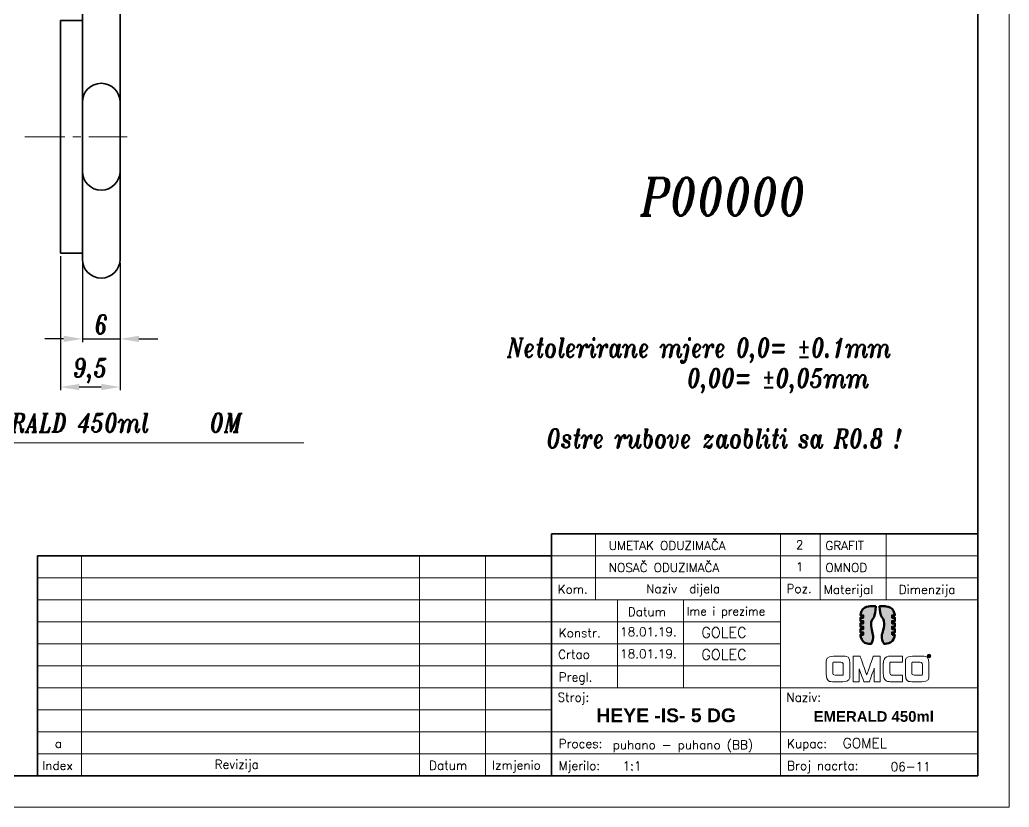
# Model space of a CAD drawing. Header units: millimetres. Extents: x 82 to 468, y 72 to 492.
# Drawn here: x 221.4 to 378.8, y 72 to 197.3 of the extents above; entities that cross this region are included whole.
import ezdxf

# ---------------------------------------------------------------- set-up
doc = ezdxf.new("R2010")
doc.units = ezdxf.units.MM
doc.header["$LTSCALE"] = 0.2
doc.linetypes.add('CENTER', pattern=[50.8, 31.75, -6.35, 6.35, -6.35])
doc.layers.get('0').update_dxf_attribs({"lineweight": 15})
for name, color, linetype, lineweight in [('1', 1, 'CENTER', 15), ('3', 3, 'Continuous', 35), ('4', 5, 'Continuous', 50)]:
    doc.layers.add(name, color=color, linetype=linetype, lineweight=lineweight)
doc.styles.add('ITALICT', font='italict', dxfattribs={"width": 0.8, "height": 3})
doc.styles.add('ROMANS', font='romans.shx')
doc.dimstyles.new('ISO-25', dxfattribs={"dimtxt": 3, "dimasz": 3, "dimexe": 0.5, "dimexo": 0.5, "dimgap": 0.8, "dimtad": 1, "dimtxsty": 'ITALICT', "dimcen": 2.5, "dimazin": 2, "dimtm": 1e-09, "dimtfac": 0.7, "dimtmove": 0, "dimatfit": 3, "dimfxl": 1, "dimarcsym": 0})

# ---------------------------------------------------------------- blocks, each defined once
blk = doc.blocks.new('*D29')
at = {"color": 0, "lineweight": -2}
for p, q in [((231.4, 158.66), (231.4, 146.04)), ((237.4, 158.66), (237.4, 146.04)), ((228.4, 146.54), (225.4, 146.54)), ((231.4, 146.54), (237.4, 146.54)), ((240.4, 146.54), (243.4, 146.54))]:
    blk.add_line(p, q, dxfattribs=at)
at = {"color": 0}
for points in [[(228.4, 147.04), (228.4, 146.04), (231.4, 146.54)], [(240.4, 147.04), (240.4, 146.04), (237.4, 146.54)]]:
    blk.add_solid(points, dxfattribs=at)
at = {"layer": 'Defpoints', "color": 0}
for p in [(231.4, 159.16), (237.4, 159.16), (237.4, 146.54)]:
    blk.add_point(p, dxfattribs=at)
at = {"color": 0, "insert": (234.4, 148.84), "char_height": 3, "attachment_point": 5, "style": 'ITALICT'}
blk.add_mtext('6', dxfattribs=at)
blk = doc.blocks.new('*D30')
at = {"color": 0, "lineweight": -2}
for p, q in [((227.9, 159.71), (227.9, 138.38)), ((237.4, 158.66), (237.4, 138.38)), ((234.4, 138.88), (230.9, 138.88))]:
    blk.add_line(p, q, dxfattribs=at)
at = {"color": 0}
for points in [[(230.9, 139.38), (230.9, 138.38), (227.9, 138.88)], [(234.4, 139.38), (234.4, 138.38), (237.4, 138.88)]]:
    blk.add_solid(points, dxfattribs=at)
at = {"layer": 'Defpoints', "color": 0}
for p in [(227.9, 160.21), (237.4, 159.16), (227.9, 138.88)]:
    blk.add_point(p, dxfattribs=at)
at = {"color": 0, "insert": (232.65, 141.47), "char_height": 3, "attachment_point": 5, "style": 'ITALICT'}
blk.add_mtext('9,5', dxfattribs=at)

msp = doc.modelspace()

# ---------------------------------------------------------------- hatches: boundary and pattern name
at = {"layer": '4'}
h = msp.add_hatch(color=142, dxfattribs=at)
edge = h.paths.add_edge_path()
edge.add_spline(control_points=[(356.863, 100.887), (356.854, 100.998), (356.849, 101.114), (356.849, 101.233), (356.849, 101.233), (356.849, 101.986), (357.512, 102.187), (357.584, 103.993)], knot_values=[0.9494043, 0.9494043, 0.9494043, 0.9494043, 0.952381, 0.952381, 0.952381, 0.9761905, 1, 1, 1, 1], degree=3, periodic=0)
edge.add_spline(control_points=[(357.584, 103.993), (357.584, 103.993), (357.393, 103.993), (357.202, 103.993)], knot_values=[0, 0, 0, 0, 0.0238095, 0.0238095, 0.0238095, 0.0238095], degree=3, periodic=0)
edge.add_spline(control_points=[(357.202, 103.993), (357.011, 103.993), (356.82, 103.993), (356.82, 103.993), (356.82, 103.993), (356.78, 103.993), (356.713, 103.989)], knot_values=[0.0238095, 0.0238095, 0.0238095, 0.0238095, 0.047619, 0.047619, 0.047619, 0.0535718, 0.0535718, 0.0535718, 0.0535718], degree=3, periodic=0)
edge.add_spline(control_points=[(356.713, 103.989), (356.646, 103.985), (356.553, 103.977), (356.448, 103.962)], knot_values=[0.0535718, 0.0535718, 0.0535718, 0.0535718, 0.059524, 0.059524, 0.059524, 0.059524], degree=3, periodic=0)
edge.add_spline(control_points=[(356.448, 103.962), (356.395, 103.954), (356.34, 103.944), (356.282, 103.932)], knot_values=[0.059524, 0.059524, 0.059524, 0.059524, 0.0625002, 0.0625002, 0.0625002, 0.0625002], degree=3, periodic=0)
edge.add_spline(control_points=[(356.282, 103.932), (356.197, 103.914), (356.108, 103.89), (356.022, 103.859)], knot_values=[0.0625002, 0.0625002, 0.0625002, 0.0625002, 0.0669644, 0.0669644, 0.0669644, 0.0669644], degree=3, periodic=0)
edge.add_spline(control_points=[(356.022, 103.859), (355.965, 103.839), (355.909, 103.815), (355.856, 103.788)], knot_values=[0.0669644, 0.0669644, 0.0669644, 0.0669644, 0.0699405, 0.0699405, 0.0699405, 0.0699405], degree=3, periodic=0)
edge.add_spline(control_points=[(355.856, 103.788), (355.829, 103.774), (355.778, 103.745), (355.73, 103.712), (355.707, 103.694)], knot_values=[0.0699405, 0.0699405, 0.0699405, 0.0699405, 0.0714286, 0.0729166, 0.0729166, 0.0729166, 0.0729166], degree=3, periodic=0)
edge.add_spline(control_points=[(355.707, 103.694), (355.662, 103.66), (355.62, 103.621), (355.581, 103.58)], knot_values=[0.0729166, 0.0729166, 0.0729166, 0.0729166, 0.0758928, 0.0758928, 0.0758928, 0.0758928], degree=3, periodic=0)
edge.add_spline(control_points=[(355.581, 103.58), (355.543, 103.538), (355.507, 103.494), (355.475, 103.447)], knot_values=[0.0758928, 0.0758928, 0.0758928, 0.0758928, 0.0788689, 0.0788689, 0.0788689, 0.0788689], degree=3, periodic=0)
edge.add_spline(control_points=[(355.475, 103.447), (355.443, 103.4), (355.414, 103.35), (355.388, 103.299)], knot_values=[0.0788689, 0.0788689, 0.0788689, 0.0788689, 0.081845, 0.081845, 0.081845, 0.081845], degree=3, periodic=0)
edge.add_spline(control_points=[(355.388, 103.299), (355.348, 103.222), (355.315, 103.141), (355.287, 103.057)], knot_values=[0.081845, 0.081845, 0.081845, 0.081845, 0.0863092, 0.0863092, 0.0863092, 0.0863092], degree=3, periodic=0)
edge.add_spline(control_points=[(355.287, 103.057), (355.249, 102.946), (355.22, 102.83), (355.198, 102.715)], knot_values=[0.0863092, 0.0863092, 0.0863092, 0.0863092, 0.0922615, 0.0922615, 0.0922615, 0.0922615], degree=3, periodic=0)
edge.add_spline(control_points=[(355.198, 102.715), (355.187, 102.657), (355.177, 102.6), (355.169, 102.543)], knot_values=[0.0922615, 0.0922615, 0.0922615, 0.0922615, 0.0952381, 0.0952381, 0.0952381, 0.0952381], degree=3, periodic=0)
edge.add_spline(control_points=[(355.169, 102.543), (355.169, 102.543), (355.169, 102.543), (355.606, 102.543), (355.606, 102.543)], knot_values=[0.0952381, 0.0952381, 0.0952381, 0.0952381, 0.1190476, 0.1428571, 0.1428571, 0.1428571, 0.1428571], degree=3, periodic=0)
edge.add_spline(control_points=[(355.606, 102.543), (355.606, 102.543), (355.606, 102.543), (355.606, 102.177), (355.606, 102.177)], knot_values=[0.1428571, 0.1428571, 0.1428571, 0.1428571, 0.1666667, 0.1904762, 0.1904762, 0.1904762, 0.1904762], degree=3, periodic=0)
edge.add_spline(control_points=[(355.606, 102.177), (355.606, 102.177), (355.606, 102.177), (355.148, 102.177), (355.148, 102.177)], knot_values=[0.1904762, 0.1904762, 0.1904762, 0.1904762, 0.2142857, 0.2380952, 0.2380952, 0.2380952, 0.2380952], degree=3, periodic=0)
edge.add_spline(control_points=[(355.148, 102.177), (355.148, 102.177), (355.148, 102.177), (355.148, 101.639), (355.148, 101.639)], knot_values=[0.2380952, 0.2380952, 0.2380952, 0.2380952, 0.2619048, 0.2857143, 0.2857143, 0.2857143, 0.2857143], degree=3, periodic=0)
edge.add_spline(control_points=[(355.148, 101.639), (355.148, 101.639), (355.148, 101.639), (355.606, 101.639), (355.606, 101.639)], knot_values=[0.2857143, 0.2857143, 0.2857143, 0.2857143, 0.3095238, 0.3333333, 0.3333333, 0.3333333, 0.3333333], degree=3, periodic=0)
edge.add_spline(control_points=[(355.606, 101.639), (355.606, 101.639), (355.606, 101.639), (355.606, 101.273), (355.606, 101.273)], knot_values=[0.3333333, 0.3333333, 0.3333333, 0.3333333, 0.3571429, 0.3809524, 0.3809524, 0.3809524, 0.3809524], degree=3, periodic=0)
edge.add_spline(control_points=[(355.606, 101.273), (355.606, 101.273), (355.606, 101.273), (355.148, 101.273), (355.148, 101.273)], knot_values=[0.3809524, 0.3809524, 0.3809524, 0.3809524, 0.4047619, 0.4285714, 0.4285714, 0.4285714, 0.4285714], degree=3, periodic=0)
edge.add_spline(control_points=[(355.148, 101.273), (355.148, 101.273), (355.148, 101.273), (355.148, 100.735), (355.148, 100.735)], knot_values=[0.4285714, 0.4285714, 0.4285714, 0.4285714, 0.452381, 0.4761905, 0.4761905, 0.4761905, 0.4761905], degree=3, periodic=0)
edge.add_spline(control_points=[(355.148, 100.735), (355.148, 100.735), (355.148, 100.735), (355.606, 100.735), (355.606, 100.735)], knot_values=[0.4761905, 0.4761905, 0.4761905, 0.4761905, 0.5, 0.5238095, 0.5238095, 0.5238095, 0.5238095], degree=3, periodic=0)
edge.add_spline(control_points=[(355.606, 100.735), (355.606, 100.735), (355.606, 100.735), (355.606, 100.369), (355.606, 100.369)], knot_values=[0.5238095, 0.5238095, 0.5238095, 0.5238095, 0.547619, 0.5714286, 0.5714286, 0.5714286, 0.5714286], degree=3, periodic=0)
edge.add_spline(control_points=[(355.606, 100.369), (355.606, 100.369), (355.606, 100.369), (355.148, 100.369), (355.148, 100.369)], knot_values=[0.5714286, 0.5714286, 0.5714286, 0.5714286, 0.5952381, 0.6190476, 0.6190476, 0.6190476, 0.6190476], degree=3, periodic=0)
edge.add_spline(control_points=[(355.148, 100.369), (355.148, 100.369), (355.148, 100.369), (355.148, 99.831), (355.148, 99.831)], knot_values=[0.6190476, 0.6190476, 0.6190476, 0.6190476, 0.6428571, 0.6666667, 0.6666667, 0.6666667, 0.6666667], degree=3, periodic=0)
edge.add_spline(control_points=[(355.148, 99.831), (355.148, 99.831), (355.148, 99.831), (355.606, 99.831), (355.606, 99.831)], knot_values=[0.6666667, 0.6666667, 0.6666667, 0.6666667, 0.6904762, 0.7142857, 0.7142857, 0.7142857, 0.7142857], degree=3, periodic=0)
edge.add_spline(control_points=[(355.606, 99.831), (355.606, 99.831), (355.606, 99.831), (355.606, 99.465), (355.606, 99.465)], knot_values=[0.7142857, 0.7142857, 0.7142857, 0.7142857, 0.7380952, 0.7619048, 0.7619048, 0.7619048, 0.7619048], degree=3, periodic=0)
edge.add_spline(control_points=[(355.606, 99.465), (355.606, 99.465), (355.606, 99.465), (355.165, 99.465), (355.165, 99.465), (355.165, 99.465), (355.17, 99.422), (355.183, 99.352)], knot_values=[0.7619048, 0.7619048, 0.7619048, 0.7619048, 0.7857143, 0.8095238, 0.8095238, 0.8095238, 0.8154765, 0.8154765, 0.8154765, 0.8154765], degree=3, periodic=0)
edge.add_spline(control_points=[(355.183, 99.352), (355.195, 99.281), (355.216, 99.184), (355.247, 99.075)], knot_values=[0.8154765, 0.8154765, 0.8154765, 0.8154765, 0.8214288, 0.8214288, 0.8214288, 0.8214288], degree=3, periodic=0)
edge.add_spline(control_points=[(355.247, 99.075), (355.263, 99.021), (355.281, 98.963), (355.302, 98.905)], knot_values=[0.8214288, 0.8214288, 0.8214288, 0.8214288, 0.8244049, 0.8244049, 0.8244049, 0.8244049], degree=3, periodic=0)
edge.add_spline(control_points=[(355.302, 98.905), (355.334, 98.818), (355.373, 98.729), (355.42, 98.645)], knot_values=[0.8244049, 0.8244049, 0.8244049, 0.8244049, 0.8288691, 0.8288691, 0.8288691, 0.8288691], degree=3, periodic=0)
edge.add_spline(control_points=[(355.42, 98.645), (355.451, 98.589), (355.486, 98.535), (355.525, 98.485)], knot_values=[0.8288691, 0.8288691, 0.8288691, 0.8288691, 0.8318453, 0.8318453, 0.8318453, 0.8318453], degree=3, periodic=0)
edge.add_spline(control_points=[(355.525, 98.485), (355.545, 98.46), (355.585, 98.412), (355.63, 98.369), (355.654, 98.349)], knot_values=[0.8318453, 0.8318453, 0.8318453, 0.8318453, 0.8333333, 0.8348214, 0.8348214, 0.8348214, 0.8348214], degree=3, periodic=0)
edge.add_spline(control_points=[(355.654, 98.349), (355.701, 98.309), (355.751, 98.273), (355.803, 98.242)], knot_values=[0.8348214, 0.8348214, 0.8348214, 0.8348214, 0.8377975, 0.8377975, 0.8377975, 0.8377975], degree=3, periodic=0)
edge.add_spline(control_points=[(355.803, 98.242), (355.855, 98.211), (355.91, 98.184), (355.965, 98.16)], knot_values=[0.8377975, 0.8377975, 0.8377975, 0.8377975, 0.8407737, 0.8407737, 0.8407737, 0.8407737], degree=3, periodic=0)
edge.add_spline(control_points=[(355.965, 98.16), (356.02, 98.137), (356.076, 98.117), (356.132, 98.101)], knot_values=[0.8407737, 0.8407737, 0.8407737, 0.8407737, 0.8437498, 0.8437498, 0.8437498, 0.8437498], degree=3, periodic=0)
edge.add_spline(control_points=[(356.132, 98.101), (356.215, 98.076), (356.296, 98.058), (356.372, 98.046)], knot_values=[0.8437498, 0.8437498, 0.8437498, 0.8437498, 0.848214, 0.848214, 0.848214, 0.848214], degree=3, periodic=0)
edge.add_spline(control_points=[(356.372, 98.046), (356.473, 98.029), (356.564, 98.021), (356.633, 98.018)], knot_values=[0.848214, 0.848214, 0.848214, 0.848214, 0.8541663, 0.8541663, 0.8541663, 0.8541663], degree=3, periodic=0)
edge.add_spline(control_points=[(356.633, 98.018), (356.667, 98.016), (356.696, 98.015), (356.719, 98.015)], knot_values=[0.8541663, 0.8541663, 0.8541663, 0.8541663, 0.8571429, 0.8571429, 0.8571429, 0.8571429], degree=3, periodic=0)
edge.add_spline(control_points=[(356.719, 98.015), (356.719, 98.015), (356.719, 98.015), (356.854, 98.015), (356.854, 98.015)], knot_values=[0.8571429, 0.8571429, 0.8571429, 0.8571429, 0.8809524, 0.9047614, 0.9047614, 0.9047614, 0.9047614], degree=3, periodic=0)
edge.add_spline(control_points=[(356.854, 98.015), (356.854, 98.015), (356.854, 98.015), (356.854, 98.015), (356.854, 98.015), (356.859, 98.022), (356.868, 98.036)], knot_values=[0.9047614, 0.9047614, 0.9047614, 0.9047614, 0.9047619, 0.9047619, 0.9047619, 0.9077385, 0.9077385, 0.9077385, 0.9077385], degree=3, periodic=0)
edge.add_spline(control_points=[(356.868, 98.036), (356.885, 98.064), (356.918, 98.117), (356.955, 98.191)], knot_values=[0.9077385, 0.9077385, 0.9077385, 0.9077385, 0.9136908, 0.9136908, 0.9136908, 0.9136908], degree=3, periodic=0)
edge.add_spline(control_points=[(356.955, 98.191), (356.993, 98.264), (357.035, 98.359), (357.072, 98.468)], knot_values=[0.9136908, 0.9136908, 0.9136908, 0.9136908, 0.919643, 0.919643, 0.919643, 0.919643], degree=3, periodic=0)
edge.add_spline(control_points=[(357.072, 98.468), (357.1, 98.549), (357.125, 98.64), (357.144, 98.736)], knot_values=[0.919643, 0.919643, 0.919643, 0.919643, 0.9241072, 0.9241072, 0.9241072, 0.9241072], degree=3, periodic=0)
edge.add_spline(control_points=[(357.144, 98.736), (357.156, 98.8), (357.165, 98.867), (357.169, 98.935)], knot_values=[0.9241072, 0.9241072, 0.9241072, 0.9241072, 0.9270834, 0.9270834, 0.9270834, 0.9270834], degree=3, periodic=0)
edge.add_spline(control_points=[(357.169, 98.935), (357.171, 98.97), (357.173, 99.005), (357.173, 99.04)], knot_values=[0.9270834, 0.9270834, 0.9270834, 0.9270834, 0.9285714, 0.9285714, 0.9285714, 0.9285714], degree=3, periodic=0)
edge.add_spline(control_points=[(357.173, 99.04), (357.172, 99.075), (357.171, 99.111), (357.169, 99.147)], knot_values=[0.9285714, 0.9285714, 0.9285714, 0.9285714, 0.9300595, 0.9300595, 0.9300595, 0.9300595], degree=3, periodic=0)
edge.add_spline(control_points=[(357.169, 99.147), (357.164, 99.22), (357.155, 99.294), (357.142, 99.37)], knot_values=[0.9300595, 0.9300595, 0.9300595, 0.9300595, 0.9330356, 0.9330356, 0.9330356, 0.9330356], degree=3, periodic=0)
edge.add_spline(control_points=[(357.142, 99.37), (357.124, 99.485), (357.098, 99.604), (357.07, 99.73)], knot_values=[0.9330356, 0.9330356, 0.9330356, 0.9330356, 0.9374998, 0.9374998, 0.9374998, 0.9374998], degree=3, periodic=0)
edge.add_spline(control_points=[(357.07, 99.73), (357.032, 99.897), (356.989, 100.075), (356.951, 100.267)], knot_values=[0.9374998, 0.9374998, 0.9374998, 0.9374998, 0.9434521, 0.9434521, 0.9434521, 0.9434521], degree=3, periodic=0)
edge.add_spline(control_points=[(356.951, 100.267), (356.914, 100.459), (356.881, 100.665), (356.863, 100.887)], knot_values=[0.9434521, 0.9434521, 0.9434521, 0.9434521, 0.9494043, 0.9494043, 0.9494043, 0.9494043], degree=3, periodic=0)
h = msp.add_hatch(color=253, dxfattribs=at)
edge = h.paths.add_edge_path()
edge.add_spline(control_points=[(360.182, 100.735), (360.182, 100.735), (360.182, 100.735), (360.64, 100.735), (360.64, 100.735)], knot_values=[0.2380952, 0.2380952, 0.2380952, 0.2380952, 0.2619048, 0.2857143, 0.2857143, 0.2857143, 0.2857143], degree=3, periodic=0)
edge.add_spline(control_points=[(360.64, 100.735), (360.64, 100.735), (360.64, 100.735), (360.64, 101.273), (360.64, 101.273)], knot_values=[0.2857143, 0.2857143, 0.2857143, 0.2857143, 0.3095238, 0.3333333, 0.3333333, 0.3333333, 0.3333333], degree=3, periodic=0)
edge.add_spline(control_points=[(360.64, 101.273), (360.64, 101.273), (360.64, 101.273), (360.182, 101.273), (360.182, 101.273)], knot_values=[0.3333333, 0.3333333, 0.3333333, 0.3333333, 0.3571429, 0.3809524, 0.3809524, 0.3809524, 0.3809524], degree=3, periodic=0)
edge.add_spline(control_points=[(360.182, 101.273), (360.182, 101.273), (360.182, 101.273), (360.182, 101.639), (360.182, 101.639)], knot_values=[0.3809524, 0.3809524, 0.3809524, 0.3809524, 0.4047619, 0.4285714, 0.4285714, 0.4285714, 0.4285714], degree=3, periodic=0)
edge.add_spline(control_points=[(360.182, 101.639), (360.182, 101.639), (360.182, 101.639), (360.64, 101.639), (360.64, 101.639)], knot_values=[0.4285714, 0.4285714, 0.4285714, 0.4285714, 0.452381, 0.4761905, 0.4761905, 0.4761905, 0.4761905], degree=3, periodic=0)
edge.add_spline(control_points=[(360.64, 101.639), (360.64, 101.639), (360.64, 101.639), (360.64, 102.177), (360.64, 102.177)], knot_values=[0.4761905, 0.4761905, 0.4761905, 0.4761905, 0.5, 0.5238095, 0.5238095, 0.5238095, 0.5238095], degree=3, periodic=0)
edge.add_spline(control_points=[(360.64, 102.177), (360.64, 102.177), (360.64, 102.177), (360.182, 102.177), (360.182, 102.177)], knot_values=[0.5238095, 0.5238095, 0.5238095, 0.5238095, 0.547619, 0.5714286, 0.5714286, 0.5714286, 0.5714286], degree=3, periodic=0)
edge.add_spline(control_points=[(360.182, 102.177), (360.182, 102.177), (360.182, 102.177), (360.182, 102.543), (360.182, 102.543)], knot_values=[0.5714286, 0.5714286, 0.5714286, 0.5714286, 0.5952381, 0.6190476, 0.6190476, 0.6190476, 0.6190476], degree=3, periodic=0)
edge.add_spline(control_points=[(360.182, 102.543), (360.182, 102.543), (360.182, 102.543), (360.622, 102.543), (360.622, 102.543), (360.622, 102.543), (360.617, 102.586), (360.604, 102.656)], knot_values=[0.6190476, 0.6190476, 0.6190476, 0.6190476, 0.6428571, 0.6666667, 0.6666667, 0.6666667, 0.6726194, 0.6726194, 0.6726194, 0.6726194], degree=3, periodic=0)
edge.add_spline(control_points=[(360.604, 102.656), (360.591, 102.726), (360.57, 102.823), (360.539, 102.931)], knot_values=[0.6726194, 0.6726194, 0.6726194, 0.6726194, 0.6785717, 0.6785717, 0.6785717, 0.6785717], degree=3, periodic=0)
edge.add_spline(control_points=[(360.539, 102.931), (360.523, 102.985), (360.505, 103.042), (360.483, 103.1)], knot_values=[0.6785717, 0.6785717, 0.6785717, 0.6785717, 0.6815478, 0.6815478, 0.6815478, 0.6815478], degree=3, periodic=0)
edge.add_spline(control_points=[(360.483, 103.1), (360.451, 103.186), (360.412, 103.275), (360.365, 103.359)], knot_values=[0.6815478, 0.6815478, 0.6815478, 0.6815478, 0.686012, 0.686012, 0.686012, 0.686012], degree=3, periodic=0)
edge.add_spline(control_points=[(360.365, 103.359), (360.333, 103.415), (360.298, 103.469), (360.26, 103.519)], knot_values=[0.686012, 0.686012, 0.686012, 0.686012, 0.6889881, 0.6889881, 0.6889881, 0.6889881], degree=3, periodic=0)
edge.add_spline(control_points=[(360.26, 103.519), (360.24, 103.544), (360.199, 103.592), (360.154, 103.634), (360.131, 103.655)], knot_values=[0.6889881, 0.6889881, 0.6889881, 0.6889881, 0.6904762, 0.6919643, 0.6919643, 0.6919643, 0.6919643], degree=3, periodic=0)
edge.add_spline(control_points=[(360.131, 103.655), (360.084, 103.695), (360.034, 103.731), (359.982, 103.762)], knot_values=[0.6919643, 0.6919643, 0.6919643, 0.6919643, 0.6949404, 0.6949404, 0.6949404, 0.6949404], degree=3, periodic=0)
edge.add_spline(control_points=[(359.982, 103.762), (359.93, 103.793), (359.876, 103.821), (359.821, 103.844)], knot_values=[0.6949404, 0.6949404, 0.6949404, 0.6949404, 0.6979165, 0.6979165, 0.6979165, 0.6979165], degree=3, periodic=0)
edge.add_spline(control_points=[(359.821, 103.844), (359.766, 103.868), (359.71, 103.888), (359.655, 103.905)], knot_values=[0.6979165, 0.6979165, 0.6979165, 0.6979165, 0.7008926, 0.7008926, 0.7008926, 0.7008926], degree=3, periodic=0)
edge.add_spline(control_points=[(359.655, 103.905), (359.572, 103.93), (359.491, 103.948), (359.415, 103.961)], knot_values=[0.7008926, 0.7008926, 0.7008926, 0.7008926, 0.7053568, 0.7053568, 0.7053568, 0.7053568], degree=3, periodic=0)
edge.add_spline(control_points=[(359.415, 103.961), (359.314, 103.978), (359.224, 103.987), (359.155, 103.99)], knot_values=[0.7053568, 0.7053568, 0.7053568, 0.7053568, 0.7113091, 0.7113091, 0.7113091, 0.7113091], degree=3, periodic=0)
edge.add_spline(control_points=[(359.155, 103.99), (359.121, 103.992), (359.092, 103.993), (359.069, 103.993)], knot_values=[0.7113091, 0.7113091, 0.7113091, 0.7113091, 0.7142857, 0.7142857, 0.7142857, 0.7142857], degree=3, periodic=0)
edge.add_spline(control_points=[(359.069, 103.993), (359.069, 103.993), (359.069, 103.993), (358.204, 103.993), (358.204, 103.993), (358.204, 103.993), (358.206, 103.936), (358.212, 103.844)], knot_values=[0.7142857, 0.7142857, 0.7142857, 0.7142857, 0.7380952, 0.7619048, 0.7619048, 0.7619048, 0.7678575, 0.7678575, 0.7678575, 0.7678575], degree=3, periodic=0)
edge.add_spline(control_points=[(358.212, 103.844), (358.219, 103.751), (358.229, 103.623), (358.245, 103.479)], knot_values=[0.7678575, 0.7678575, 0.7678575, 0.7678575, 0.7738098, 0.7738098, 0.7738098, 0.7738098], degree=3, periodic=0)
edge.add_spline(control_points=[(358.245, 103.479), (358.253, 103.407), (358.262, 103.33), (358.273, 103.253)], knot_values=[0.7738098, 0.7738098, 0.7738098, 0.7738098, 0.7767859, 0.7767859, 0.7767859, 0.7767859], degree=3, periodic=0)
edge.add_spline(control_points=[(358.273, 103.253), (358.296, 103.098), (358.324, 102.938), (358.362, 102.793)], knot_values=[0.7767859, 0.7767859, 0.7767859, 0.7767859, 0.7827382, 0.7827382, 0.7827382, 0.7827382], degree=3, periodic=0)
edge.add_spline(control_points=[(358.362, 102.793), (358.38, 102.72), (358.411, 102.616), (358.447, 102.527), (358.46, 102.499)], knot_values=[0.7827382, 0.7827382, 0.7827382, 0.7827382, 0.7857143, 0.7872024, 0.7872024, 0.7872024, 0.7872024], degree=3, periodic=0)
edge.add_spline(control_points=[(358.46, 102.499), (358.485, 102.442), (358.512, 102.39), (358.54, 102.341)], knot_values=[0.7872024, 0.7872024, 0.7872024, 0.7872024, 0.7901785, 0.7901785, 0.7901785, 0.7901785], degree=3, periodic=0)
edge.add_spline(control_points=[(358.54, 102.341), (358.581, 102.269), (358.625, 102.203), (358.668, 102.137)], knot_values=[0.7901785, 0.7901785, 0.7901785, 0.7901785, 0.7946427, 0.7946427, 0.7946427, 0.7946427], degree=3, periodic=0)
edge.add_spline(control_points=[(358.857, 101.78), (358.837, 101.836), (358.814, 101.887), (358.789, 101.935)], knot_values=[0.7991069, 0.7991069, 0.7991069, 0.7991069, 0.802083, 0.802083, 0.802083, 0.802083], degree=3, periodic=0)
edge.add_spline(control_points=[(358.907, 101.595), (358.894, 101.663), (358.877, 101.724), (358.857, 101.78)], knot_values=[0.802083, 0.802083, 0.802083, 0.802083, 0.8050591, 0.8050591, 0.8050591, 0.8050591], degree=3, periodic=0)
edge.add_spline(control_points=[(358.935, 101.367), (358.93, 101.451), (358.921, 101.527), (358.907, 101.595)], knot_values=[0.8050591, 0.8050591, 0.8050591, 0.8050591, 0.8080353, 0.8080353, 0.8080353, 0.8080353], degree=3, periodic=0)
edge.add_spline(control_points=[(358.937, 101.149), (358.939, 101.203), (358.939, 101.233), (358.939, 101.233), (358.939, 101.28), (358.938, 101.325), (358.935, 101.367)], knot_values=[0.8080353, 0.8080353, 0.8080353, 0.8080353, 0.813988, 0.813988, 0.813988, 0.8154765, 0.8154765, 0.8154765, 0.8154765], degree=3, periodic=0)
edge.add_spline(control_points=[(358.937, 101.149), (358.932, 101.042), (358.917, 100.838), (358.871, 100.587)], knot_values=[0.8154765, 0.8154765, 0.8154765, 0.8154765, 0.8273811, 0.8273811, 0.8273811, 0.8273811], degree=3, periodic=0)
edge.add_spline(control_points=[(358.871, 100.587), (358.849, 100.461), (358.803, 100.254), (358.735, 100.034), (358.712, 99.959)], knot_values=[0.8273811, 0.8273811, 0.8273811, 0.8273811, 0.8333333, 0.8363095, 0.8363095, 0.8363095, 0.8363095], degree=3, periodic=0)
edge.add_spline(control_points=[(358.712, 99.959), (358.678, 99.847), (358.643, 99.73), (358.614, 99.608)], knot_values=[0.8363095, 0.8363095, 0.8363095, 0.8363095, 0.8407737, 0.8407737, 0.8407737, 0.8407737], degree=3, periodic=0)
edge.add_spline(control_points=[(358.614, 99.608), (358.595, 99.527), (358.579, 99.444), (358.568, 99.358)], knot_values=[0.8407737, 0.8407737, 0.8407737, 0.8407737, 0.8437498, 0.8437498, 0.8437498, 0.8437498], degree=3, periodic=0)
edge.add_spline(control_points=[(358.568, 99.358), (358.557, 99.272), (358.552, 99.183), (358.553, 99.092)], knot_values=[0.8437498, 0.8437498, 0.8437498, 0.8437498, 0.8467259, 0.8467259, 0.8467259, 0.8467259], degree=3, periodic=0)
edge.add_spline(control_points=[(358.553, 99.092), (358.555, 99.001), (358.564, 98.906), (358.582, 98.809)], knot_values=[0.8467259, 0.8467259, 0.8467259, 0.8467259, 0.8497021, 0.8497021, 0.8497021, 0.8497021], degree=3, periodic=0)
edge.add_spline(control_points=[(358.582, 98.809), (358.601, 98.712), (358.629, 98.611), (358.669, 98.507)], knot_values=[0.8497021, 0.8497021, 0.8497021, 0.8497021, 0.8526782, 0.8526782, 0.8526782, 0.8526782], degree=3, periodic=0)
edge.add_spline(control_points=[(358.669, 98.507), (358.708, 98.403), (358.76, 98.296), (358.825, 98.185)], knot_values=[0.8526782, 0.8526782, 0.8526782, 0.8526782, 0.8556543, 0.8556543, 0.8556543, 0.8556543], degree=3, periodic=0)
edge.add_spline(control_points=[(358.825, 98.185), (358.858, 98.129), (358.894, 98.073), (358.934, 98.015)], knot_values=[0.8556543, 0.8556543, 0.8556543, 0.8556543, 0.8571429, 0.8571429, 0.8571429, 0.8571429], degree=3, periodic=0)
edge.add_spline(control_points=[(358.934, 98.015), (358.934, 98.015), (358.934, 98.015), (358.978, 98.015), (358.978, 98.015)], knot_values=[0.8571429, 0.8571429, 0.8571429, 0.8571429, 0.8809524, 0.9047614, 0.9047614, 0.9047614, 0.9047614], degree=3, periodic=0)
edge.add_spline(control_points=[(358.978, 98.015), (358.978, 98.015), (358.978, 98.015), (358.978, 98.015), (358.978, 98.015), (359.019, 98.015), (359.085, 98.019)], knot_values=[0.9047614, 0.9047614, 0.9047614, 0.9047614, 0.9047619, 0.9047619, 0.9047619, 0.9107146, 0.9107146, 0.9107146, 0.9107146], degree=3, periodic=0)
edge.add_spline(control_points=[(359.085, 98.019), (359.152, 98.023), (359.245, 98.031), (359.35, 98.046)], knot_values=[0.9107146, 0.9107146, 0.9107146, 0.9107146, 0.9166669, 0.9166669, 0.9166669, 0.9166669], degree=3, periodic=0)
edge.add_spline(control_points=[(359.35, 98.046), (359.403, 98.054), (359.459, 98.064), (359.516, 98.076)], knot_values=[0.9166669, 0.9166669, 0.9166669, 0.9166669, 0.919643, 0.919643, 0.919643, 0.919643], degree=3, periodic=0)
edge.add_spline(control_points=[(359.516, 98.076), (359.601, 98.094), (359.69, 98.118), (359.775, 98.149)], knot_values=[0.919643, 0.919643, 0.919643, 0.919643, 0.9241072, 0.9241072, 0.9241072, 0.9241072], degree=3, periodic=0)
edge.add_spline(control_points=[(359.775, 98.149), (359.833, 98.169), (359.888, 98.193), (359.941, 98.22)], knot_values=[0.9241072, 0.9241072, 0.9241072, 0.9241072, 0.9270834, 0.9270834, 0.9270834, 0.9270834], degree=3, periodic=0)
edge.add_spline(control_points=[(359.941, 98.22), (359.968, 98.234), (360.019, 98.263), (360.066, 98.296), (360.089, 98.314)], knot_values=[0.9270834, 0.9270834, 0.9270834, 0.9270834, 0.9285714, 0.9300595, 0.9300595, 0.9300595, 0.9300595], degree=3, periodic=0)
edge.add_spline(control_points=[(360.089, 98.314), (360.135, 98.348), (360.176, 98.387), (360.215, 98.428)], knot_values=[0.9300595, 0.9300595, 0.9300595, 0.9300595, 0.9330356, 0.9330356, 0.9330356, 0.9330356], degree=3, periodic=0)
edge.add_spline(control_points=[(360.215, 98.428), (360.253, 98.47), (360.288, 98.514), (360.32, 98.561)], knot_values=[0.9330356, 0.9330356, 0.9330356, 0.9330356, 0.9360118, 0.9360118, 0.9360118, 0.9360118], degree=3, periodic=0)
edge.add_spline(control_points=[(360.32, 98.561), (360.352, 98.608), (360.38, 98.658), (360.406, 98.709)], knot_values=[0.9360118, 0.9360118, 0.9360118, 0.9360118, 0.9389879, 0.9389879, 0.9389879, 0.9389879], degree=3, periodic=0)
edge.add_spline(control_points=[(360.406, 98.709), (360.445, 98.786), (360.478, 98.867), (360.506, 98.951)], knot_values=[0.9389879, 0.9389879, 0.9389879, 0.9389879, 0.9434521, 0.9434521, 0.9434521, 0.9434521], degree=3, periodic=0)
edge.add_spline(control_points=[(360.506, 98.951), (360.543, 99.062), (360.571, 99.178), (360.593, 99.293)], knot_values=[0.9434521, 0.9434521, 0.9434521, 0.9434521, 0.9494043, 0.9494043, 0.9494043, 0.9494043], degree=3, periodic=0)
edge.add_spline(control_points=[(360.593, 99.293), (360.604, 99.351), (360.613, 99.408), (360.621, 99.465)], knot_values=[0.9494043, 0.9494043, 0.9494043, 0.9494043, 0.952381, 0.952381, 0.952381, 0.952381], degree=3, periodic=0)
edge.add_spline(control_points=[(360.621, 99.465), (360.621, 99.465), (360.621, 99.465), (360.182, 99.465), (360.182, 99.465), (360.182, 99.465), (360.182, 99.556), (360.182, 99.648)], knot_values=[0.952381, 0.952381, 0.952381, 0.952381, 0.9761905, 1, 1, 1, 1.0238095, 1.0238095, 1.0238095, 1.0238095], degree=3, periodic=0)
edge.add_spline(control_points=[(360.182, 99.648), (360.182, 99.74), (360.182, 99.831), (360.182, 99.831)], knot_values=[0.0238095, 0.0238095, 0.0238095, 0.0238095, 0.047619, 0.047619, 0.047619, 0.047619], degree=3, periodic=0)
edge.add_spline(control_points=[(360.182, 99.831), (360.182, 99.831), (360.182, 99.831), (360.64, 99.831), (360.64, 99.831)], knot_values=[0.047619, 0.047619, 0.047619, 0.047619, 0.0714286, 0.0952381, 0.0952381, 0.0952381, 0.0952381], degree=3, periodic=0)
edge.add_spline(control_points=[(360.64, 99.831), (360.64, 99.831), (360.64, 99.831), (360.64, 100.369), (360.64, 100.369)], knot_values=[0.0952381, 0.0952381, 0.0952381, 0.0952381, 0.1190476, 0.1428571, 0.1428571, 0.1428571, 0.1428571], degree=3, periodic=0)
edge.add_spline(control_points=[(360.64, 100.369), (360.64, 100.369), (360.64, 100.369), (360.182, 100.369), (360.182, 100.369)], knot_values=[0.1428571, 0.1428571, 0.1428571, 0.1428571, 0.1666667, 0.1904762, 0.1904762, 0.1904762, 0.1904762], degree=3, periodic=0)
edge.add_spline(control_points=[(360.182, 100.369), (360.182, 100.369), (360.182, 100.369), (360.182, 100.735), (360.182, 100.735)], knot_values=[0.1904762, 0.1904762, 0.1904762, 0.1904762, 0.2142857, 0.2380952, 0.2380952, 0.2380952, 0.2380952], degree=3, periodic=0)

# ---------------------------------------------------------------- linework, layer by layer
for p, q in [((378.823, 72.02), (378.823, 492.02)), ((266.612, 130.024), (190.063, 130.024)), ((313.034, 115.52), (313.034, 105.02)), ((342.434, 115.52), (342.434, 77.02)), ((348.734, 115.52), (348.734, 105.02)), ((359.234, 115.52), (359.234, 105.02)), ((231.245, 112.02), (231.245, 77.02)), ((285.034, 112.02), (285.034, 77.02)), ((295.534, 112.02), (295.534, 77.02)), ((306.034, 112.02), (373.823, 112.02)), ((224.245, 108.52), (373.823, 108.52)), ((373.823, 105.02), (224.245, 105.02)), ((316.534, 105.02), (316.534, 91.02)), ((327.034, 105.02), (327.034, 91.02)), ((224.245, 101.52), (342.434, 101.52)), ((224.245, 98.02), (342.434, 98.02)), ((224.245, 94.52), (342.434, 94.52)), ((224.245, 91.02), (373.823, 91.02)), ((306.034, 87.52), (224.245, 87.52)), ((224.245, 84.02), (373.823, 84.02)), ((224.245, 80.52), (373.823, 80.52)), ((81.823, 72.02), (378.823, 72.02))]:
    msp.add_line(p, q)
for points, knots in [([(352.341, 91.995), (352.341, 91.995), (350.803, 91.995), (350.803, 91.995), (350.803, 91.995), (350.672, 91.995), (349.733, 92.05), (349.733, 93.189), (349.733, 93.189), (349.733, 93.189), (349.733, 94.927), (349.733, 94.927), (349.733, 94.927), (349.733, 94.927), (349.733, 96.065), (350.872, 96.065), (350.872, 96.065), (350.872, 96.065), (352.403, 96.065), (352.403, 96.065), (352.403, 96.065), (352.534, 96.065), (353.472, 96.003), (353.472, 94.865), (353.472, 94.865), (353.472, 94.865), (353.472, 93.133), (353.472, 93.133), (353.472, 93.133), (353.472, 93.133), (353.479, 91.995), (352.341, 91.995)], [0, 0, 0, 0, 0.125, 0.125, 0.125, 0.1875, 0.25, 0.25, 0.25, 0.3125, 0.375, 0.375, 0.375, 0.4375, 0.5, 0.5, 0.5, 0.5625, 0.625, 0.625, 0.625, 0.6875, 0.75, 0.75, 0.75, 0.8125, 0.875, 0.875, 0.875, 0.9375, 1, 1, 1, 1]), ([(357.349, 91.995), (357.349, 91.995), (357.349, 94.127), (357.349, 94.127), (357.349, 94.127), (357.349, 94.127), (356.604, 91.995), (356.604, 91.995), (356.604, 91.995), (356.604, 91.995), (355.707, 91.995), (355.707, 91.995), (355.707, 91.995), (355.707, 91.995), (354.949, 94.03), (354.949, 94.03), (354.949, 94.03), (354.949, 94.03), (354.949, 91.995), (354.949, 91.995), (354.949, 91.995), (354.949, 91.995), (353.99, 91.995), (353.99, 91.995), (353.99, 91.995), (353.99, 91.995), (353.99, 96.065), (353.99, 96.065), (353.99, 96.065), (353.99, 96.065), (355.1, 96.065), (355.1, 96.065), (355.1, 96.065), (355.1, 96.065), (356.169, 93.064), (356.169, 93.064), (356.169, 93.064), (356.169, 93.064), (357.19, 96.065), (357.19, 96.065), (357.19, 96.065), (357.19, 96.065), (358.281, 96.065), (358.281, 96.065), (358.281, 96.065), (358.281, 96.065), (358.281, 91.995), (358.281, 91.995), (358.281, 91.995), (358.281, 91.995), (357.349, 91.995), (357.349, 91.995)], [0, 0, 0, 0, 0.0769231, 0.0769231, 0.0769231, 0.1153846, 0.1538462, 0.1538462, 0.1538462, 0.1923077, 0.2307692, 0.2307692, 0.2307692, 0.2692308, 0.3076923, 0.3076923, 0.3076923, 0.3461538, 0.3846154, 0.3846154, 0.3846154, 0.4230769, 0.4615385, 0.4615385, 0.4615385, 0.5, 0.5384615, 0.5384615, 0.5384615, 0.5769231, 0.6153846, 0.6153846, 0.6153846, 0.6538462, 0.6923077, 0.6923077, 0.6923077, 0.7307692, 0.7692308, 0.7692308, 0.7692308, 0.8076923, 0.8461538, 0.8461538, 0.8461538, 0.8846154, 0.9230769, 0.9230769, 0.9230769, 0.9615385, 1, 1, 1, 1]), ([(361.868, 93.03), (361.868, 93.03), (360.233, 93.03), (360.233, 93.03), (360.233, 93.03), (359.832, 93.03), (359.832, 93.492), (359.832, 93.492), (359.832, 93.492), (359.832, 93.492), (359.832, 94.961), (359.832, 94.961), (359.832, 94.961), (359.832, 95.092), (359.964, 95.099), (359.964, 95.099), (359.964, 95.099), (359.964, 95.099), (361.868, 95.099), (361.868, 95.099), (361.868, 95.099), (361.868, 95.099), (361.868, 96.065), (361.868, 96.065), (361.868, 96.065), (361.868, 96.065), (359.936, 96.065), (359.936, 96.065), (359.936, 96.065), (358.798, 96.065), (358.798, 94.927), (358.798, 94.927), (358.798, 94.927), (358.798, 94.927), (358.798, 93.189), (358.798, 93.189), (358.798, 93.189), (358.798, 92.05), (359.736, 91.995), (359.867, 91.995), (359.867, 91.995), (359.867, 91.995), (361.868, 91.995), (361.868, 91.995), (361.868, 91.995), (361.868, 91.995), (361.868, 93.03), (361.868, 93.03)], [0, 0, 0, 0, 0.0833333, 0.0833333, 0.0833333, 0.125, 0.1666667, 0.1666667, 0.1666667, 0.2083333, 0.25, 0.25, 0.25, 0.2916667, 0.3333333, 0.3333333, 0.3333333, 0.375, 0.4166667, 0.4166667, 0.4166667, 0.4583333, 0.5, 0.5, 0.5, 0.5416667, 0.5833333, 0.5833333, 0.5833333, 0.625, 0.6666667, 0.6666667, 0.6666667, 0.7083333, 0.75, 0.75, 0.75, 0.7916667, 0.8333333, 0.8333333, 0.8333333, 0.875, 0.9166667, 0.9166667, 0.9166667, 0.9583333, 1, 1, 1, 1]), ([(364.924, 91.995), (364.924, 91.995), (363.385, 91.995), (363.385, 91.995), (363.385, 91.995), (363.254, 91.995), (362.316, 92.05), (362.316, 93.189), (362.316, 93.189), (362.316, 93.189), (362.316, 94.927), (362.316, 94.927), (362.316, 94.927), (362.316, 94.927), (362.316, 96.065), (363.454, 96.065), (363.454, 96.065), (363.454, 96.065), (364.986, 96.065), (364.986, 96.065), (364.986, 96.065), (365.117, 96.065), (366.055, 96.003), (366.055, 94.865), (366.055, 94.865), (366.055, 94.865), (366.055, 93.133), (366.055, 93.133), (366.055, 93.133), (366.055, 93.133), (366.062, 91.995), (364.924, 91.995)], [0, 0, 0, 0, 0.125, 0.125, 0.125, 0.1875, 0.25, 0.25, 0.25, 0.3125, 0.375, 0.375, 0.375, 0.4375, 0.5, 0.5, 0.5, 0.5625, 0.625, 0.625, 0.625, 0.6875, 0.75, 0.75, 0.75, 0.8125, 0.875, 0.875, 0.875, 0.9375, 1, 1, 1, 1]), ([(366.071, 95.807), (365.92, 95.807), (365.797, 95.93), (365.797, 96.081), (365.797, 96.081), (365.797, 96.233), (365.92, 96.356), (366.071, 96.356), (366.071, 96.356), (366.223, 96.356), (366.346, 96.233), (366.346, 96.081), (366.346, 96.081), (366.346, 95.93), (366.223, 95.807), (366.071, 95.807)], [0, 0, 0, 0, 0.25, 0.25, 0.25, 0.375, 0.5, 0.5, 0.5, 0.625, 0.75, 0.75, 0.75, 0.875, 1, 1, 1, 1]), ([(366.071, 96.295), (365.954, 96.295), (365.857, 96.199), (365.857, 96.081), (365.857, 96.081), (365.857, 95.964), (365.954, 95.868), (366.071, 95.868), (366.071, 95.868), (366.189, 95.868), (366.285, 95.964), (366.285, 96.081), (366.285, 96.081), (366.285, 96.199), (366.189, 96.295), (366.071, 96.295)], [0, 0, 0, 0, 0.25, 0.25, 0.25, 0.375, 0.5, 0.5, 0.5, 0.625, 0.75, 0.75, 0.75, 0.875, 1, 1, 1, 1]), ([(366.134, 96.034), (366.134, 96.034), (366.191, 95.947), (366.191, 95.947), (366.191, 95.947), (366.191, 95.947), (366.115, 95.947), (366.115, 95.947), (366.115, 95.947), (366.115, 95.947), (366.067, 96.025), (366.067, 96.025), (366.067, 96.025), (366.067, 96.025), (366.037, 96.025), (366.037, 96.025), (366.037, 96.025), (366.037, 96.025), (366.037, 95.947), (366.037, 95.947), (366.037, 95.947), (366.037, 95.947), (365.969, 95.947), (365.969, 95.947), (365.969, 95.947), (365.969, 95.947), (365.969, 96.225), (365.969, 96.225), (365.969, 96.225), (365.969, 96.225), (366.09, 96.225), (366.09, 96.225), (366.09, 96.225), (366.113, 96.225), (366.196, 96.225), (366.196, 96.125), (366.196, 96.125), (366.196, 96.072), (366.164, 96.046), (366.134, 96.034)], [0, 0, 0, 0, 0.1, 0.1, 0.1, 0.15, 0.2, 0.2, 0.2, 0.25, 0.3, 0.3, 0.3, 0.35, 0.4, 0.4, 0.4, 0.45, 0.5, 0.5, 0.5, 0.55, 0.6, 0.6, 0.6, 0.65, 0.7, 0.7, 0.7, 0.75, 0.8, 0.8, 0.8, 0.85, 0.9, 0.9, 0.9, 0.95, 1, 1, 1, 1]), ([(366.073, 96.167), (366.073, 96.167), (366.037, 96.167), (366.037, 96.167), (366.037, 96.167), (366.037, 96.167), (366.037, 96.08), (366.037, 96.08), (366.037, 96.08), (366.037, 96.08), (366.073, 96.08), (366.073, 96.08), (366.073, 96.08), (366.109, 96.08), (366.124, 96.093), (366.124, 96.125), (366.124, 96.125), (366.124, 96.157), (366.109, 96.167), (366.073, 96.167)], [0, 0, 0, 0, 0.2, 0.2, 0.2, 0.3, 0.4, 0.4, 0.4, 0.5, 0.6, 0.6, 0.6, 0.7, 0.8, 0.8, 0.8, 0.9, 1, 1, 1, 1]), ([(352.437, 94.63), (352.437, 94.63), (352.437, 95.099), (352.037, 95.099), (352.037, 95.099), (352.037, 95.099), (350.899, 95.099), (350.899, 95.099), (350.899, 95.099), (350.899, 95.099), (350.768, 95.092), (350.768, 94.961), (350.768, 94.961), (350.768, 94.961), (350.768, 93.492), (350.768, 93.492), (350.768, 93.492), (350.768, 93.492), (350.768, 93.03), (351.168, 93.03), (351.168, 93.03), (351.168, 93.03), (352.306, 93.03), (352.306, 93.03), (352.306, 93.03), (352.306, 93.03), (352.437, 93.03), (352.437, 93.161), (352.437, 93.161), (352.437, 93.161), (352.437, 94.63), (352.437, 94.63)], [0, 0, 0, 0, 0.125, 0.125, 0.125, 0.1875, 0.25, 0.25, 0.25, 0.3125, 0.375, 0.375, 0.375, 0.4375, 0.5, 0.5, 0.5, 0.5625, 0.625, 0.625, 0.625, 0.6875, 0.75, 0.75, 0.75, 0.8125, 0.875, 0.875, 0.875, 0.9375, 1, 1, 1, 1]), ([(365.02, 94.63), (365.02, 94.63), (365.02, 95.099), (364.62, 95.099), (364.62, 95.099), (364.62, 95.099), (363.482, 95.099), (363.482, 95.099), (363.482, 95.099), (363.482, 95.099), (363.351, 95.092), (363.351, 94.961), (363.351, 94.961), (363.351, 94.961), (363.351, 93.492), (363.351, 93.492), (363.351, 93.492), (363.351, 93.492), (363.351, 93.03), (363.751, 93.03), (363.751, 93.03), (363.751, 93.03), (364.889, 93.03), (364.889, 93.03), (364.889, 93.03), (364.889, 93.03), (365.02, 93.03), (365.02, 93.161), (365.02, 93.161), (365.02, 93.161), (365.02, 94.63), (365.02, 94.63)], [0, 0, 0, 0, 0.125, 0.125, 0.125, 0.1875, 0.25, 0.25, 0.25, 0.3125, 0.375, 0.375, 0.375, 0.4375, 0.5, 0.5, 0.5, 0.5625, 0.625, 0.625, 0.625, 0.6875, 0.75, 0.75, 0.75, 0.8125, 0.875, 0.875, 0.875, 0.9375, 1, 1, 1, 1])]:
    msp.add_open_spline(points, degree=3, knots=knots)
at = {"layer": '1'}
msp.add_line((222.269, 178.709), (238.498, 178.709), dxfattribs=at)
at = {"layer": '3'}
for p, q in [((373.823, 77.02), (373.823, 487.02)), ((227.898, 197.209), (227.898, 160.209)), ((227.898, 197.209), (231.398, 197.209)), ((227.898, 197.209), (231.398, 197.209)), ((231.398, 198.209), (231.398, 159.209)), ((237.398, 198.209), (237.398, 159.209)), ((227.898, 160.209), (231.398, 160.209)), ((227.898, 160.209), (231.398, 160.209)), ((306.034, 115.52), (306.034, 77.02)), ((306.034, 115.52), (373.823, 115.52)), ((224.245, 112.02), (306.034, 112.02)), ((224.245, 112.02), (224.245, 77.02)), ((373.823, 112.02), (373.823, 77.02)), ((101.823, 77.02), (373.823, 77.02))]:
    msp.add_line(p, q, dxfattribs=at)
for centre, start, end in [((234.398, 184.209), 0, 180), ((234.398, 173.209), 180, 0), ((234.398, 159.209), 180, 0)]:
    msp.add_arc(centre, 3, start, end, dxfattribs=at)
at = {"layer": '4', "color": 142}
msp.add_open_spline([(357.584, 103.993), (357.584, 103.993), (356.82, 103.993), (356.82, 103.993), (356.82, 103.993), (355.53, 103.993), (355.236, 102.998), (355.169, 102.543), (355.169, 102.543), (355.169, 102.543), (355.606, 102.543), (355.606, 102.543), (355.606, 102.543), (355.606, 102.543), (355.606, 102.177), (355.606, 102.177), (355.606, 102.177), (355.606, 102.177), (355.148, 102.177), (355.148, 102.177), (355.148, 102.177), (355.148, 102.177), (355.148, 101.639), (355.148, 101.639), (355.148, 101.639), (355.148, 101.639), (355.606, 101.639), (355.606, 101.639), (355.606, 101.639), (355.606, 101.639), (355.606, 101.273), (355.606, 101.273), (355.606, 101.273), (355.606, 101.273), (355.148, 101.273), (355.148, 101.273), (355.148, 101.273), (355.148, 101.273), (355.148, 100.735), (355.148, 100.735), (355.148, 100.735), (355.148, 100.735), (355.606, 100.735), (355.606, 100.735), (355.606, 100.735), (355.606, 100.735), (355.606, 100.369), (355.606, 100.369), (355.606, 100.369), (355.606, 100.369), (355.148, 100.369), (355.148, 100.369), (355.148, 100.369), (355.148, 100.369), (355.148, 99.831), (355.148, 99.831), (355.148, 99.831), (355.148, 99.831), (355.606, 99.831), (355.606, 99.831), (355.606, 99.831), (355.606, 99.831), (355.606, 99.465), (355.606, 99.465), (355.606, 99.465), (355.606, 99.465), (355.165, 99.465), (355.165, 99.465), (355.165, 99.465), (355.321, 98.086), (356.539, 98.015), (356.719, 98.015), (356.719, 98.015), (356.719, 98.015), (356.854, 98.015), (356.854, 98.015), (356.854, 98.015), (357.494, 98.935), (356.849, 100.275), (356.849, 101.233), (356.849, 101.233), (356.849, 101.986), (357.512, 102.187), (357.584, 103.993)], degree=3, knots=[0, 0, 0, 0, 0.047619, 0.047619, 0.047619, 0.0714286, 0.0952381, 0.0952381, 0.0952381, 0.1190476, 0.1428571, 0.1428571, 0.1428571, 0.1666667, 0.1904762, 0.1904762, 0.1904762, 0.2142857, 0.2380952, 0.2380952, 0.2380952, 0.2619048, 0.2857143, 0.2857143, 0.2857143, 0.3095238, 0.3333333, 0.3333333, 0.3333333, 0.3571429, 0.3809524, 0.3809524, 0.3809524, 0.4047619, 0.4285714, 0.4285714, 0.4285714, 0.452381, 0.4761905, 0.4761905, 0.4761905, 0.5, 0.5238095, 0.5238095, 0.5238095, 0.547619, 0.5714286, 0.5714286, 0.5714286, 0.5952381, 0.6190476, 0.6190476, 0.6190476, 0.6428571, 0.6666667, 0.6666667, 0.6666667, 0.6904762, 0.7142857, 0.7142857, 0.7142857, 0.7380952, 0.7619048, 0.7619048, 0.7619048, 0.7857143, 0.8095238, 0.8095238, 0.8095238, 0.8333333, 0.8571429, 0.8571429, 0.8571429, 0.8809524, 0.9047619, 0.9047619, 0.9047619, 0.9285714, 0.952381, 0.952381, 0.952381, 0.9761905, 1, 1, 1, 1], dxfattribs=at)
at = {"layer": '4', "color": 253}
msp.add_open_spline([(360.182, 99.465), (360.182, 99.465), (360.182, 99.831), (360.182, 99.831), (360.182, 99.831), (360.182, 99.831), (360.64, 99.831), (360.64, 99.831), (360.64, 99.831), (360.64, 99.831), (360.64, 100.369), (360.64, 100.369), (360.64, 100.369), (360.64, 100.369), (360.182, 100.369), (360.182, 100.369), (360.182, 100.369), (360.182, 100.369), (360.182, 100.735), (360.182, 100.735), (360.182, 100.735), (360.182, 100.735), (360.64, 100.735), (360.64, 100.735), (360.64, 100.735), (360.64, 100.735), (360.64, 101.273), (360.64, 101.273), (360.64, 101.273), (360.64, 101.273), (360.182, 101.273), (360.182, 101.273), (360.182, 101.273), (360.182, 101.273), (360.182, 101.639), (360.182, 101.639), (360.182, 101.639), (360.182, 101.639), (360.64, 101.639), (360.64, 101.639), (360.64, 101.639), (360.64, 101.639), (360.64, 102.177), (360.64, 102.177), (360.64, 102.177), (360.64, 102.177), (360.182, 102.177), (360.182, 102.177), (360.182, 102.177), (360.182, 102.177), (360.182, 102.543), (360.182, 102.543), (360.182, 102.543), (360.182, 102.543), (360.622, 102.543), (360.622, 102.543), (360.622, 102.543), (360.461, 103.913), (359.249, 103.993), (359.069, 103.993), (359.069, 103.993), (359.069, 103.993), (358.204, 103.993), (358.204, 103.993), (358.204, 103.993), (358.276, 102.187), (358.939, 101.986), (358.939, 101.233), (358.939, 101.233), (358.939, 100.275), (358.295, 98.935), (358.934, 98.015), (358.934, 98.015), (358.934, 98.015), (358.978, 98.015), (358.978, 98.015), (358.978, 98.015), (360.268, 98.015), (360.557, 99.01), (360.621, 99.465), (360.621, 99.465), (360.621, 99.465), (360.182, 99.465), (360.182, 99.465)], degree=3, knots=[0, 0, 0, 0, 0.047619, 0.047619, 0.047619, 0.0714286, 0.0952381, 0.0952381, 0.0952381, 0.1190476, 0.1428571, 0.1428571, 0.1428571, 0.1666667, 0.1904762, 0.1904762, 0.1904762, 0.2142857, 0.2380952, 0.2380952, 0.2380952, 0.2619048, 0.2857143, 0.2857143, 0.2857143, 0.3095238, 0.3333333, 0.3333333, 0.3333333, 0.3571429, 0.3809524, 0.3809524, 0.3809524, 0.4047619, 0.4285714, 0.4285714, 0.4285714, 0.452381, 0.4761905, 0.4761905, 0.4761905, 0.5, 0.5238095, 0.5238095, 0.5238095, 0.547619, 0.5714286, 0.5714286, 0.5714286, 0.5952381, 0.6190476, 0.6190476, 0.6190476, 0.6428571, 0.6666667, 0.6666667, 0.6666667, 0.6904762, 0.7142857, 0.7142857, 0.7142857, 0.7380952, 0.7619048, 0.7619048, 0.7619048, 0.7857143, 0.8095238, 0.8095238, 0.8095238, 0.8333333, 0.8571429, 0.8571429, 0.8571429, 0.8809524, 0.9047619, 0.9047619, 0.9047619, 0.9285714, 0.952381, 0.952381, 0.952381, 0.9761905, 1, 1, 1, 1], dxfattribs=at)

# ---------------------------------------------------------------- texts
at = {"style": 'ITALICT', "width": 0.8}
for s, height, p in [('P00000', 6, (320.149, 166.196)), ('Netolerirane mjere 0,0= %%P0.1mm', 3, (298.969, 143.658)), ('                0,00= %%P0,05mm', 3, (298.969, 138.801)), ('GRAVIRATI: EMERALD 450ml   OM', 3, (191.074, 131.69)), ('Ostre rubove zaobliti sa R0.8 !', 3, (305.253, 129.198))]:
    msp.add_text(s, height=height, dxfattribs=at).set_placement(p)
at = {"style": 'ROMANS'}
for s, height, p in [('UMETAK ODUZIMAČA', 1.4, (315.118, 112.958)), ('2', 1.4, (344.892, 113.08)), ('GRAFIT', 1.4, (349.59, 112.958)), ('NOSAČ ODUZIMAČA ', 1.4, (315.118, 109.458)), ('1', 1.4, (344.892, 109.58)), ('OMNOD', 1.4, (349.59, 109.458)), ('Kom.', 1.4, (307.003, 106.003)), ('Naziv  dijela', 1.4, (321.075, 106.079)), ('Poz.', 1.4, (343.399, 106.105)), ('Materijal', 1.4, (349.333, 105.95)), ('Dimenzija', 1.4, (361.26, 105.953)), ('Ime i prezime', 1.33, (327.516, 102.541)), ('Datum', 1.4, (318.161, 102.409)), ('Konstr.', 1.4, (307.173, 99.059)), ('18.01.19.', 1.4, (316.939, 99.239)), ('GOLEC', 1.68, (329.851, 98.986)), ('Crtao', 1.4, (307.079, 95.641)), ('18.01.19.', 1.4, (316.939, 95.739)), ('GOLEC', 1.68, (329.851, 95.486)), ('Pregl.', 1.4, (307.173, 92.037)), ('Stroj:', 1.4, (306.982, 88.811)), ('Naziv:', 1.4, (343.382, 88.811)), ('a', 1.4, (227.018, 81.463)), ('Proces:', 1.4, (307.151, 81.433)), ('puhano - puhano (BB)', 1.4, (315.766, 81.245)), ('Kupac:', 1.4, (343.493, 81.433)), ('GOMEL', 1.6, (352.336, 81.424)), ('Index', 1.4, (225.026, 77.963)), ('Revizija', 1.4, (252.428, 78.135)), ('Datum', 1.4, (286.548, 77.976)), ('Izmjenio', 1.4, (296.567, 78.016)), ('Mjerilo:', 1.4, (307.151, 77.933)), ('1:1', 1.4, (317.318, 77.879)), ('Broj nacrta:', 1.4, (343.502, 77.931)), ('06-11', 1.4, (359.971, 77.769))]:
    msp.add_text(s, height=height, dxfattribs=at).set_placement(p)
at = {"attachment_point": 1, "style": 'ROMANS'}
for s, insert, char_height, width in [('{\\fArial|b1|i0|c238|p34;HEYE -IS- 5 DG}', (313.157, 87.74), 2.2, 37.57607), ('{\\fArial|b1|i0|c238|p34;EMERALD 450ml}', (347.711, 87.309), 1.7, 35.1481)]:
    msp.add_mtext(s, dxfattribs=dict(at, insert=insert, char_height=char_height, width=width))

# ---------------------------------------------------------------- dimensions: what is measured, and where the dimension line sits
for base, p1, p2, picture, middle in [((237.398, 146.539), (231.398, 159.159), (237.398, 159.159), '*D29', (234.398, 148.839)), ((227.898, 138.882), (237.398, 159.159), (227.898, 160.209), '*D30', (232.648, 141.467))]:
    dim = msp.add_linear_dim(base=base, p1=p1, p2=p2, dimstyle='ISO-25')
    dim.commit()
    dim.dimension.update_dxf_attribs({"geometry": picture, "text_midpoint": middle})

doc.saveas('drawing.dxf')
